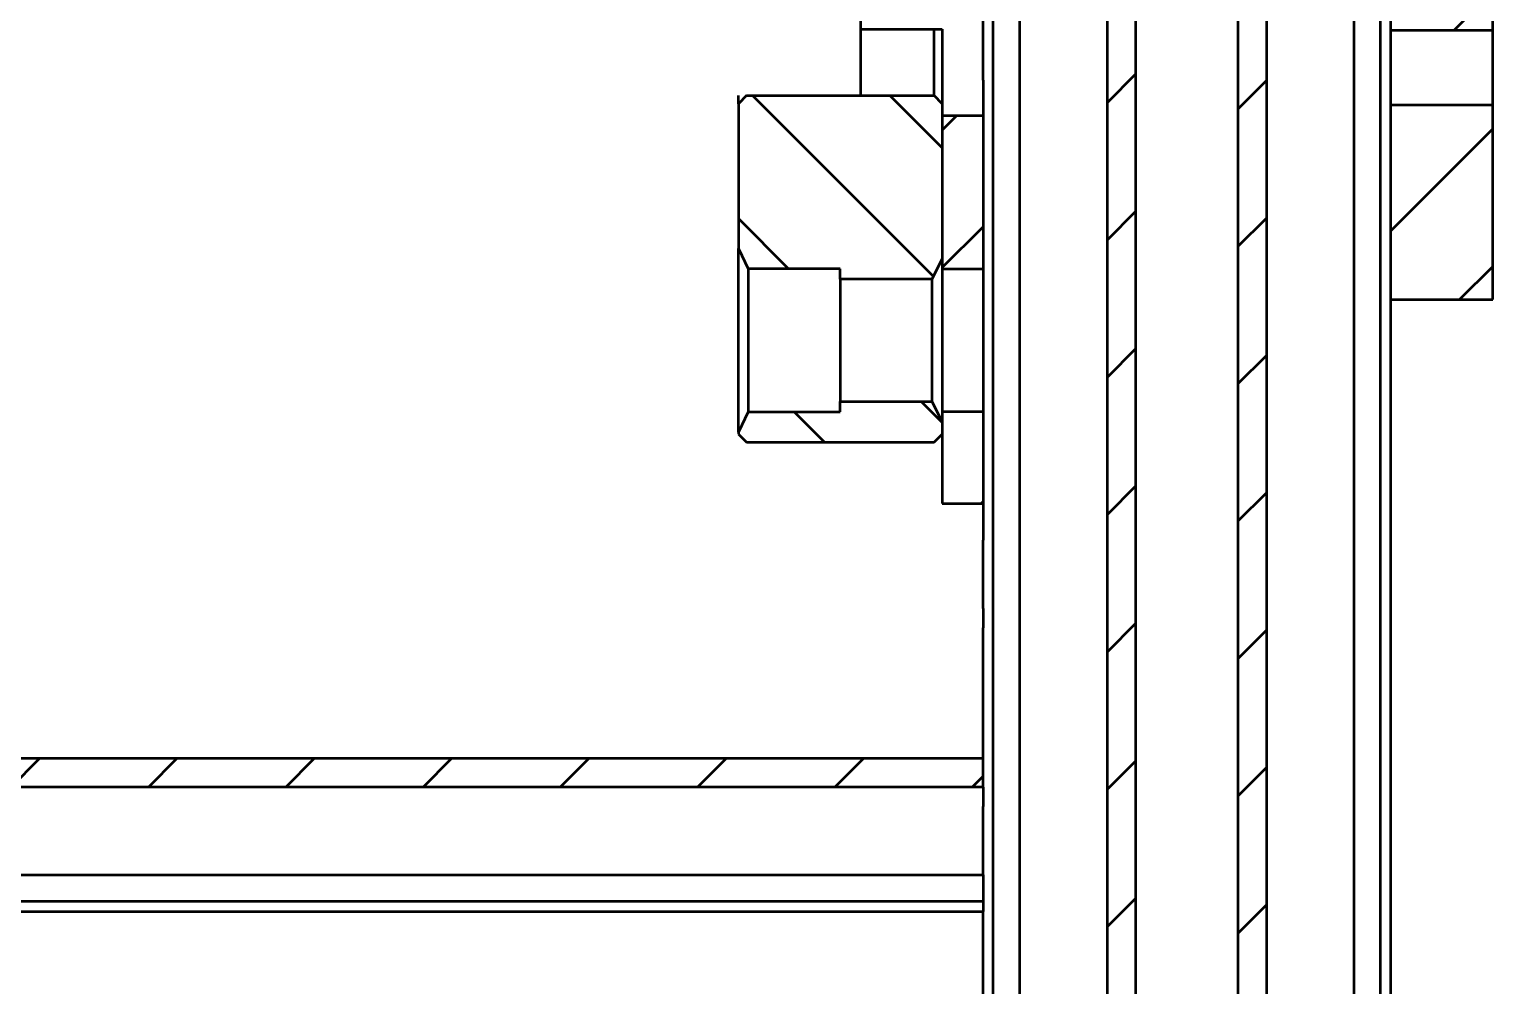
# Model space of a CAD drawing. Header units: millimetres. Extents: x -1615 to 4166, y 5 to 3174.
# Drawn here: x 954.65 to 1002.51, y 2741.33 to 2772.59 of the extents above; entities that cross this region are included whole.
import ezdxf

# ---------------------------------------------------------------- set-up
doc = ezdxf.new("R2010")
doc.units = ezdxf.units.MM
doc.header["$LTSCALE"] = 0.25
doc.layers.add('Net dam', color=7, linetype='Continuous', lineweight=50)
pattern_1 = [(45, (54.75876342284892, 2077.517399067075), (-2.245064030267288, 2.245064030267288), [])]
pattern_2 = [(135.0000000000002, (54.75876342284892, 2077.517399067075), (-2.245064030267281, -2.245064030267296), [])]

msp = doc.modelspace()

# ---------------------------------------------------------------- hatches: boundary and pattern name
at = {"layer": 'Net dam'}
h = msp.add_hatch(dxfattribs=at)
h.set_pattern_fill('ANSI31', color=256, style=0)
h.set_pattern_definition(pattern_1)
h.paths.add_polyline_path([(989.9064238710245, 2800.419797780767), (989.9064238710241, 2560.419797780767), (990.8397572043576, 2560.419797780767), (990.8397572043579, 2800.419797780767)], flags=0)
h = msp.add_hatch(dxfattribs=at)
h.set_pattern_fill('ANSI31', color=256, style=0)
h.set_pattern_definition(pattern_1)
h.paths.add_polyline_path([(994.1730905376911, 2800.419797780767), (994.1730905376908, 2560.419797780767), (995.1064238710242, 2560.419797780767), (995.1064238710244, 2800.419797780767)], flags=0)
h = msp.add_hatch(dxfattribs=at)
h.set_pattern_fill('ANSI31', color=256, style=0)
h.set_pattern_definition(pattern_1)
h.paths.add_polyline_path([(999.1730905376927, 2772.545535595188), (1002.506423871025, 2772.545535595188), (1002.506423871026, 2794.356468041866), (999.1730905376928, 2794.356468041867)], flags=0)
h = msp.add_hatch(dxfattribs=at)
h.set_pattern_fill('ANSI31', color=256, angle=90.0000000000002, style=0)
h.set_pattern_definition(pattern_2)
h.paths.add_polyline_path([(977.8397572043577, 2770.153131114167), (977.8397572043577, 2765.419797780764), (978.1649122633908, 2764.753131114101), (981.1730905376911, 2764.753131114101), (981.1730905376911, 2764.419797780767), (984.1812688119921, 2764.419797780767), (984.5064238710245, 2765.086464447392), (984.5064238710245, 2770.153131114129), (984.2397572044247, 2770.419797780767), (978.1064238709954, 2770.419797780767)], flags=0)
h = msp.add_hatch(dxfattribs=at)
h.set_pattern_fill('ANSI31', color=256, style=0)
h.set_pattern_definition(pattern_1)
h.paths.add_polyline_path([(984.5064238710246, 2769.753131114101), (984.5064238710246, 2764.753131114101), (985.8397572043579, 2764.753131114101), (985.8397572043579, 2769.753131114101)], flags=0)
h = msp.add_hatch(dxfattribs=at)
h.set_pattern_fill('ANSI31', color=256, style=0)
h.set_pattern_definition(pattern_1)
h.paths.add_polyline_path([(999.1730905376925, 2770.122098656668), (999.1730905376926, 2763.753131114098), (1002.506423871025, 2763.753131114098), (1002.506423871025, 2770.122098656668)], flags=0)
h = msp.add_hatch(dxfattribs=at)
h.set_pattern_fill('ANSI31', color=256, angle=90.0000000000002, style=0)
h.set_pattern_definition(pattern_2)
h.paths.add_polyline_path([(981.1730905376911, 2760.086464447434), (978.1649122633908, 2760.086464447434), (977.8397572043577, 2759.41979778077), (977.8397572043577, 2759.353131114033), (978.1064238709954, 2759.086464447433), (984.2397572044247, 2759.086464447433), (984.5064238710245, 2759.353131114071), (984.5064238710245, 2759.753131114142), (984.1812688119921, 2760.419797780767), (981.1730905376911, 2760.419797780767)], flags=0)
h = msp.add_hatch(dxfattribs=at)
h.set_pattern_fill('ANSI31', color=256, style=0)
h.set_pattern_definition(pattern_1)
h.paths.add_polyline_path([(984.5064238710246, 2760.086464447434), (984.5064238710246, 2757.086464447434), (985.8397572043579, 2757.086464447434), (985.8397572043579, 2760.086464447434)], flags=0)
h = msp.add_hatch(dxfattribs=at)
h.set_pattern_fill('ANSI31', color=256, style=0)
h.set_pattern_definition(pattern_1)
h.paths.add_polyline_path([(741.1730905376909, 2747.819797780767), (985.8397572043577, 2747.819797780767), (985.8397572043577, 2748.753131114101), (741.1730905376909, 2748.753131114101)], flags=0)

# ---------------------------------------------------------------- linework, layer by layer
for p, q in [((986.173090537691, 2560.419797780767), (986.1730905376912, 2800.419797780767)), ((987.0397572043577, 2560.419797780767), (987.039757204358, 2800.419797780767)), ((989.9064238710243, 2560.419797780767), (989.9064238710246, 2800.419797780767)), ((990.8397572043577, 2560.419797780767), (990.839757204358, 2800.419797780767)), ((994.1730905376912, 2800.419797780767), (994.173090537691, 2560.419797780767)), ((995.1064238710245, 2800.419797780767), (995.1064238710243, 2560.419797780767)), ((997.9730905376911, 2560.419797780767), (997.9730905376913, 2800.419797780767)), ((998.8397572043577, 2560.419797780767), (998.839757204358, 2800.419797780767)), ((999.1730905376928, 2772.545535595188), (999.1730905376929, 2794.356468041867)), ((1002.506423871026, 2772.545535595188), (1002.506423871026, 2794.356468041866)), ((981.8397572043577, 2770.419797780767), (981.8397572043577, 2775.753131114101)), ((985.8397572043581, 2770.920054206197), (985.8397572043581, 2775.25287468867)), ((981.8397572043577, 2772.586464447434), (984.2397572044249, 2772.586464447434)), ((984.2397572044249, 2770.419797780767), (984.2397572044249, 2772.586464447434)), ((984.2397572044249, 2772.586464447434), (984.5064238710246, 2772.586464447434)), ((984.5064238710246, 2772.586464447434), (984.5064238710246, 2770.153131114129)), ((1002.506423871026, 2772.545535595188), (999.1730905376928, 2772.545535595188)), ((999.1730905376927, 2770.122098656668), (999.1730905376928, 2772.545535595188)), ((1002.506423871026, 2770.122098656668), (1002.506423871026, 2772.545535595188)), ((985.8397572043581, 2770.920054206197), (985.8397572043581, 2769.753131114101)), ((978.1064238709955, 2770.419797780767), (977.8397572043579, 2770.153131114167)), ((977.8397572043579, 2770.153131114167), (977.8397572043579, 2770.419797780767)), ((978.1064238709955, 2770.419797780767), (984.2397572044249, 2770.419797780767)), ((984.5064238710246, 2770.153131114129), (984.2397572044249, 2770.419797780767)), ((977.8397572043579, 2770.153131114167), (977.8397572043579, 2765.419797780764)), ((984.5064238710246, 2770.153131114129), (984.5064238710246, 2765.086464447392)), ((985.8397572043581, 2769.753131114101), (984.5064238710247, 2769.753131114101)), ((984.5064238710247, 2769.753131114101), (984.5064238710247, 2764.753131114101)), ((985.8397572043581, 2769.753131114101), (985.8397572043581, 2764.753131114101)), ((999.1730905376927, 2770.122098656668), (1002.506423871026, 2770.122098656668)), ((999.1730905376927, 2763.753131114098), (999.1730905376927, 2770.122098656668)), ((1002.506423871026, 2763.753131114098), (1002.506423871026, 2770.122098656668)), ((977.8397572043579, 2765.419797780764), (978.1649122633909, 2764.753131114101)), ((977.8397572043579, 2759.41979778077), (977.8397572043579, 2765.419797780764)), ((984.1812688119923, 2764.419797780767), (984.5064238710246, 2765.086464447392)), ((981.1730905376913, 2764.753131114101), (978.1649122633909, 2764.753131114101)), ((978.1649122633909, 2764.753131114101), (978.1649122633909, 2760.086464447434)), ((981.1730905376913, 2764.419797780767), (981.1730905376913, 2764.753131114101)), ((984.5064238710247, 2764.753131114101), (985.8397572043581, 2764.753131114101)), ((984.5064238710247, 2764.753131114101), (984.5064238710247, 2760.086464447434)), ((985.8397572043581, 2764.753131114101), (985.8397572043581, 2760.086464447434)), ((984.1812688119923, 2764.419797780767), (981.1730905376913, 2764.419797780767)), ((981.1730905376913, 2764.419797780767), (981.1730905376913, 2760.419797780767)), ((984.1812688119923, 2760.419797780767), (984.1812688119923, 2764.419797780767)), ((999.1730905376927, 2763.753131114098), (1002.506423871026, 2763.753131114098)), ((999.173090537691, 2560.419797780767), (999.1730905376912, 2763.753131114098)), ((981.1730905376913, 2760.086464447434), (981.1730905376913, 2760.419797780767)), ((981.1730905376913, 2760.419797780767), (984.1812688119923, 2760.419797780767)), ((984.5064238710246, 2759.753131114142), (984.1812688119923, 2760.419797780767)), ((978.1649122633909, 2760.086464447434), (977.8397572043579, 2759.41979778077)), ((978.1649122633909, 2760.086464447434), (981.1730905376913, 2760.086464447434)), ((985.8397572043581, 2760.086464447434), (984.5064238710247, 2760.086464447434)), ((984.5064238710247, 2760.086464447434), (984.5064238710247, 2757.086464447434)), ((984.5064238710246, 2759.753131114142), (984.5064238710246, 2759.353131114071)), ((985.8397572043581, 2760.086464447434), (985.8397572043581, 2757.086464447434)), ((977.8397572043579, 2759.41979778077), (977.8397572043579, 2759.353131114033)), ((977.8397572043579, 2759.353131114033), (978.1064238709955, 2759.086464447433)), ((984.2397572044249, 2759.086464447433), (984.5064238710246, 2759.353131114071)), ((978.1064238709955, 2759.086464447433), (984.2397572044249, 2759.086464447433)), ((984.5064238710247, 2757.086464447434), (985.8397572043581, 2757.086464447434)), ((985.8397572043579, 2757.086464447434), (985.8397572043579, 2756.9531311141)), ((985.8397572043579, 2756.9531311141), (985.8397572043579, 2756.886464447434)), ((985.8397572043579, 2756.886464447434), (985.8397572043579, 2756.7531311141)), ((985.8397572043579, 2756.753131114101), (985.8397572043579, 2756.619797780767)), ((985.8397572043579, 2756.619797780767), (985.8397572043579, 2756.019797780767)), ((985.8397572043579, 2756.019797780767), (985.8397572043579, 2755.886464447434)), ((985.8397572043579, 2753.660237895287), (985.8397572043579, 2755.886464447434)), ((985.8397572043579, 2753.660237895287), (985.8397572043579, 2753.410322072518)), ((985.8397572043579, 2753.410322072518), (985.8397572043579, 2753.019797780767)), ((985.8397572043579, 2752.086464447434), (985.8397572043579, 2753.019797780767)), ((985.8397572043579, 2748.753131114101), (985.8397572043579, 2752.086464447434)), ((985.8397572043579, 2748.753131114101), (741.173090537691, 2748.753131114101)), ((985.8397572043579, 2747.819797780767), (985.8397572043579, 2748.753131114101)), ((985.8397572043579, 2747.819797780767), (741.173090537691, 2747.819797780767)), ((985.8397572043579, 2747.819797780767), (985.8397572043579, 2747.429273489016)), ((985.8397572043579, 2747.429273489016), (985.8397572043579, 2747.179357666247)), ((985.8397572043579, 2744.9531311141), (985.8397572043579, 2747.179357666247)), ((741.173090537691, 2744.9531311141), (985.8397572043579, 2744.9531311141)), ((985.8397572043579, 2744.9531311141), (985.8397572043579, 2744.819797780767)), ((985.8397572043579, 2744.819797780767), (985.8397572043579, 2744.219797780767)), ((741.173090537691, 2744.086464447434), (985.8397572043579, 2744.086464447434)), ((985.8397572043579, 2744.219797780767), (985.8397572043579, 2744.086464447434)), ((985.8397572043579, 2744.086464447434), (985.8397572043579, 2743.9531311141)), ((985.8397572043579, 2743.9531311141), (985.8397572043579, 2743.886464447434)), ((741.173090537691, 2743.753131114101), (985.8397572043579, 2743.753131114101)), ((985.8397572043579, 2743.886464447434), (985.8397572043579, 2743.753131114101)), ((985.8397572043572, 2600.419797780767), (985.8397572043574, 2743.753131114101))]:
    msp.add_line(p, q, dxfattribs=at)

doc.saveas('drawing.dxf')
